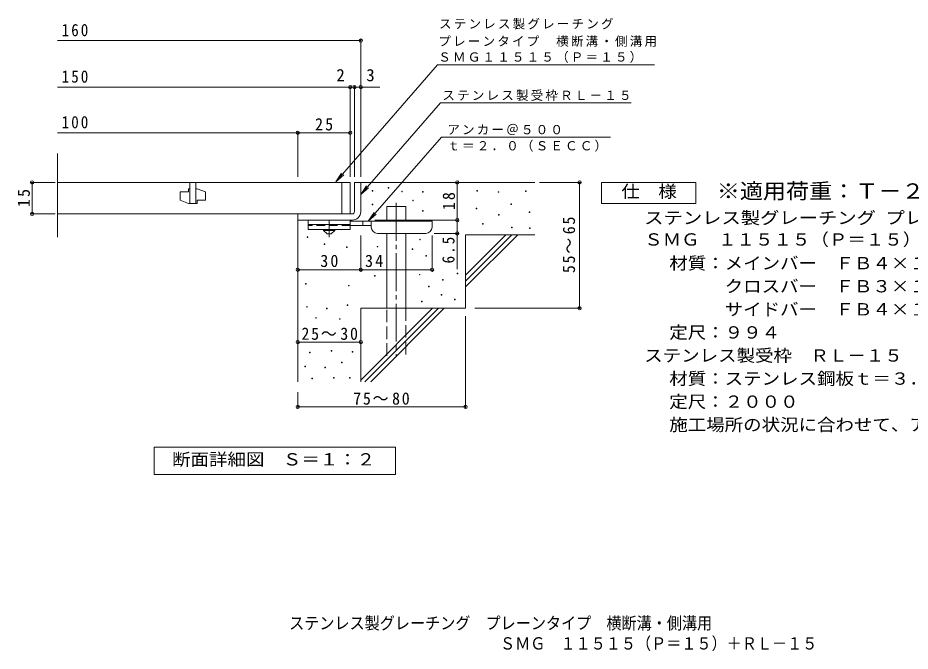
# Model space of a CAD drawing. Units: millimetres on the paper, enlarged 10 times, with parts at other scales. Extents: x -1502 to 1694, y -1370 to 1203.
# Drawn here: x -1502 to 625, y -1370 to 139 of the extents above; entities that cross this region are included whole.
import ezdxf
from ezdxf.enums import TextEntityAlignment as Align

# ---------------------------------------------------------------- set-up
doc = ezdxf.new("R2010")
doc.units = ezdxf.units.MM
doc.header["$LTSCALE"] = 10
doc.header["$PDMODE"] = 32
doc.header["$PDSIZE"] = 8
for name, pattern in [('CHAIN1', [8, 5, -1, 1, -1]), ('CHAIN2', [12, 9, -1, 1, -1]), ('DASHED2', [3, 2, -1]), ('DASHED3', [4, 3, -1])]:
    doc.linetypes.add(name, pattern=pattern)
for name, color, linetype, lineweight in [('D-0', 7, 'Continuous', 9), ('D-1', 2, 'Continuous', 9), ('D-2', 3, 'Continuous', 9), ('D-4', 7, 'Continuous', 9), ('D-5', 7, 'Continuous', 9), ('D-6', 6, 'Continuous', 9), ('D-9', 4, 'Continuous', 9)]:
    doc.layers.add(name, color=color, linetype=linetype, lineweight=lineweight)
doc.layers.add('F-5_F-5ﾚｲﾔ', color=2, linetype='Continuous')
doc.styles.add('ＭＳ ゴシック', font='')
doc.styles.get('ＭＳ ゴシック').set_extended_font_data('MS Gothic')

msp = doc.modelspace()

# ---------------------------------------------------------------- linework, layer by layer
at = {"layer": 'D-0'}
for points in [[(-657.42, -274.06), (-657.42, -272.56), (-655.92, -272.56), (-655.92, -274.06)], [(-619.03, -266.82), (-619.03, -265.32), (-617.53, -265.32), (-617.53, -266.82)], [(-586.9, -275.41), (-586.9, -273.91), (-585.4, -273.91), (-585.4, -275.41)], [(-536.96, -276.09), (-536.96, -274.59), (-535.46, -274.59), (-535.46, -276.09)], [(-407.7, -274.06), (-407.7, -272.56), (-406.2, -272.56), (-406.2, -274.06)], [(-356.94, -276.76), (-356.94, -275.26), (-355.44, -275.26), (-355.44, -276.76)], [(-291.98, -274.73), (-291.98, -273.23), (-290.48, -273.23), (-290.48, -274.73)], [(-560.64, -297.07), (-560.64, -295.57), (-559.14, -295.57), (-559.14, -297.07)], [(-657.26, -306.72), (-657.26, -305.22), (-655.76, -305.22), (-655.76, -306.72)], [(-409.05, -316.02), (-409.05, -314.51), (-407.55, -314.51), (-407.55, -316.02)], [(-326.75, -305.48), (-326.75, -303.98), (-325.25, -303.98), (-325.25, -305.48)], [(-537.02, -322.01), (-537.02, -320.51), (-535.52, -320.51), (-535.52, -322.01)], [(-356.27, -330.9), (-356.27, -329.4), (-354.77, -329.4), (-354.77, -330.9)], [(-283.2, -324.66), (-283.2, -323.16), (-281.7, -323.16), (-281.7, -324.66)], [(-394.1, -352.32), (-394.1, -350.82), (-392.6, -350.82), (-392.6, -352.32)], [(-325.46, -361.66), (-325.46, -360.16), (-323.96, -360.16), (-323.96, -361.66)], [(-282.55, -363.15), (-282.55, -361.65), (-281.04, -361.65), (-281.04, -363.15)], [(-811.76, -384.66), (-811.76, -383.16), (-810.26, -383.16), (-810.26, -384.66)], [(-771.41, -401.03), (-771.41, -399.53), (-769.91, -399.53), (-769.91, -401.03)], [(-544.02, -389.65), (-544.02, -388.15), (-542.52, -388.15), (-542.52, -389.65)], [(-718.11, -408.26), (-718.11, -406.76), (-716.61, -406.76), (-716.61, -408.26)], [(-645.52, -407.09), (-645.52, -405.59), (-644.02, -405.59), (-644.02, -407.09)], [(-562.05, -413.22), (-562.05, -411.72), (-560.55, -411.72), (-560.55, -413.22)], [(-529.34, -429), (-529.34, -427.5), (-527.84, -427.5), (-527.84, -429)], [(-651.76, -476.87), (-651.76, -475.37), (-650.26, -475.37), (-650.26, -476.87)], [(-544.81, -473.74), (-544.81, -472.24), (-543.31, -472.24), (-543.31, -473.74)], [(-489.68, -486.12), (-489.68, -484.62), (-488.18, -484.62), (-488.18, -486.12)], [(-454.43, -471.16), (-454.43, -469.66), (-452.93, -469.66), (-452.93, -471.16)], [(-815.7, -495.82), (-815.7, -494.32), (-814.2, -494.32), (-814.2, -495.82)], [(-713.42, -499.97), (-713.42, -498.47), (-711.92, -498.47), (-711.92, -499.97)], [(-522.85, -501.82), (-522.85, -500.32), (-521.35, -500.32), (-521.35, -501.82)], [(-493.06, -521.99), (-493.06, -520.49), (-491.56, -520.49), (-491.56, -521.99)], [(-461.2, -532.74), (-461.2, -531.24), (-459.7, -531.24), (-459.7, -532.74)], [(-813.28, -550.25), (-813.28, -548.75), (-811.78, -548.75), (-811.78, -550.25)], [(-765.76, -554.14), (-765.76, -552.64), (-764.26, -552.64), (-764.26, -554.14)], [(-716.97, -546.7), (-716.97, -545.2), (-715.47, -545.2), (-715.47, -546.7)], [(-539.85, -538.03), (-539.85, -536.53), (-538.35, -536.53), (-538.35, -538.03)], [(-791.85, -576.83), (-791.85, -575.33), (-790.35, -575.33), (-790.35, -576.83)], [(-734.83, -579.4), (-734.83, -577.9), (-733.33, -577.9), (-733.33, -579.4)], [(-806.81, -659.23), (-806.81, -657.73), (-805.31, -657.73), (-805.31, -659.23)], [(-755.04, -655.42), (-755.04, -653.92), (-753.54, -653.92), (-753.54, -655.42)], [(-705.17, -657.32), (-705.17, -655.82), (-703.67, -655.82), (-703.67, -657.32)], [(-817.47, -692.72), (-817.47, -691.22), (-815.97, -691.22), (-815.97, -692.72)], [(-770.26, -695.01), (-770.26, -693.51), (-768.77, -693.51), (-768.77, -695.01)], [(-729.91, -683.21), (-729.91, -681.71), (-728.41, -681.71), (-728.41, -683.21)], [(-801.1, -721.27), (-801.1, -719.77), (-799.6, -719.77), (-799.6, -721.27)], [(-749.33, -719.75), (-749.33, -718.25), (-747.83, -718.25), (-747.83, -719.75)], [(-711.26, -719.75), (-711.26, -718.25), (-709.76, -718.25), (-709.76, -719.75)]]:
    msp.add_lwpolyline(points, close=True, dxfattribs=at)
at = {"layer": 'D-1'}
for p, q in [((-699.55, -323.11), (-699.54, -253.11)), ((-699.54, -253.11), (-684.54, -253.11)), ((-684.54, -253.11), (-684.55, -323.11)), ((-834.55, -328.11), (-704.54, -328.11)), ((-834.54, -343.11), (-834.54, -328.11)), ((-704.54, -343.11), (-834.55, -343.11))]:
    msp.add_line(p, q, dxfattribs=at)
for centre, radius, start, end in [((-704.55, -323.11), 5, 270.02448, 0.01074), ((-704.54, -323.11), 20, 270, 0.00024), ((-704.54, -323.11), 5, 270, 0.0002)]:
    msp.add_arc(centre, radius, start, end, dxfattribs=at)
at = {"layer": 'D-2'}
for p, q in [((-1407.21, -383.35), (-1407.21, -184.41)), ((-709.54, -253.11), (-1407.21, -253.11)), ((-1092.04, -253.11), (-1092.04, -303.11)), ((-1077.05, -253.11), (-1077.05, -303.11)), ((-729.54, -328.11), (-729.54, -253.11)), ((-709.54, -253.11), (-709.54, -328.11)), ((-1114.54, -275.61), (-1114.54, -295.61)), ((-1094.54, -275.61), (-1114.54, -275.61)), ((-1094.54, -275.61), (-1094.54, -268.11)), ((-1094.54, -268.11), (-1092.04, -268.11)), ((-1077.05, -268.11), (-1074.54, -268.11)), ((-1054.54, -275.61), (-1074.54, -268.11)), ((-1054.54, -295.61), (-1054.54, -275.61)), ((-1114.54, -295.61), (-1094.54, -303.11)), ((-1074.54, -295.61), (-1054.54, -295.61)), ((-1074.54, -295.61), (-1074.54, -303.11)), ((-1074.54, -303.11), (-1094.54, -303.11)), ((-1407.21, -328.11), (-709.54, -328.11))]:
    msp.add_line(p, q, dxfattribs=at)
at = {"layer": 'D-4'}
for p, q in [((-684.55, -240.15), (-684.55, 87.76)), ((-1407.21, 84.76), (-684.55, 84.76)), ((-1407.21, -25.94), (-638.86, -25.94)), ((-709.54, -240.15), (-709.54, -22.94)), ((-699.54, -240.15), (-699.54, -22.94)), ((-834.54, -240.15), (-834.54, -131.69)), ((-1412.56, -253.11), (-1470.61, -253.11)), ((-1467.61, -328.11), (-1467.61, -253.11)), ((-454.59, -253.11), (-454.59, -343.11)), ((-258.51, -253.11), (-159.86, -253.11)), ((-162.86, -553.11), (-162.86, -253.11)), ((-1412.56, -328.11), (-1470.61, -328.11)), ((-650.54, -343.11), (-451.59, -343.11)), ((-454.59, -343.11), (-454.59, -459.86)), ((-684.54, -464.21), (-684.54, -379.61)), ((-514.54, -464.21), (-514.54, -379.61)), ((-451.59, -374.61), (-509.54, -374.61)), ((-434.54, -572.25), (-434.54, -791.19)), ((-412.31, -553.11), (-159.86, -553.11)), ((-834.54, -633.73), (-684.54, -633.73)), ((-834.54, -753.11), (-834.54, -791.19)), ((-834.54, -788.19), (-434.54, -788.19))]:
    msp.add_line(p, q, dxfattribs=at)
for points in [[(-1407.21, -134.69), (-834.54, -134.69), (-709.54, -134.69)], [(-834.54, -461.21), (-684.54, -461.21), (-514.54, -461.21)]]:
    msp.add_lwpolyline(points, dxfattribs=at)
for p in [(-684.55, 84.76), (-709.54, -25.94), (-699.54, -25.94), (-684.55, -25.94), (-834.54, -134.69), (-709.54, -134.69), (-1467.61, -253.11), (-454.59, -253.11), (-162.86, -253.11), (-1467.61, -328.11), (-454.59, -343.11), (-454.59, -374.61), (-834.54, -461.21), (-684.54, -461.21), (-514.54, -461.21), (-162.86, -553.11), (-834.54, -633.73), (-684.54, -633.73), (-834.54, -788.19), (-434.54, -788.19)]:
    msp.add_point(p, dxfattribs=at)
at = {"layer": 'D-5'}
for p, q in [((-501.28, 26.64), (-743.78, -251.98)), ((-501.28, 26.64), (15.56, 26.64)), ((-494.46, -63.87), (-684.54, -282.27)), ((-494.46, -63.87), (-39.86, -63.87)), ((-491.88, -145.06), (-666.43, -345.61)), ((-491.88, -145.06), (-89.11, -145.06)), ((-743.78, -251.98), (-729.97, -231.14)), ((-743.78, -251.98), (-725.05, -235.42)), ((-684.54, -282.27), (-670.73, -261.43)), ((-684.54, -282.27), (-665.81, -265.72)), ((-666.43, -345.61), (-652.61, -324.77)), ((-666.43, -345.61), (-647.69, -329.05))]:
    msp.add_line(p, q, dxfattribs=at)
for points in [[(-110.98, -303.11), (-110.98, -253.11), (114.02, -253.11), (114.02, -303.11)], [(-1176.54, -949.05), (-1176.54, -884.05), (-601.54, -884.05), (-601.54, -949.05)]]:
    msp.add_lwpolyline(points, close=True, dxfattribs=at)
at = {"layer": 'D-6'}
for p, q in [((-684.54, -253.11), (-269.54, -253.11)), ((-622.25, -310.61), (-577.25, -310.61)), ((-622.25, -345.61), (-622.25, -310.61)), ((-577.25, -345.61), (-577.25, -310.61)), ((-834.54, -343.11), (-834.54, -728.11)), ((-622.25, -553.11), (-622.25, -374.61)), ((-577.25, -553.11), (-577.25, -374.61)), ((-434.54, -378.11), (-269.54, -378.11)), ((-434.54, -378.11), (-434.54, -553.11)), ((-434.54, -474.12), (-338.53, -378.11)), ((-434.54, -488.26), (-324.39, -378.11)), ((-434.54, -502.4), (-310.25, -378.11)), ((-684.54, -553.11), (-684.54, -728.11)), ((-684.54, -553.11), (-434.54, -553.11)), ((-684.54, -724.12), (-513.54, -553.11)), ((-674.39, -728.11), (-499.39, -553.11)), ((-660.25, -728.11), (-485.25, -553.11))]:
    msp.add_line(p, q, dxfattribs=at)
at = {"layer": 'D-6', "linetype": 'CHAIN2'}
msp.add_line((-599.75, -302.14), (-599.75, -666.44), dxfattribs=at)
at = {"layer": 'D-6', "linetype": 'DASHED3'}
for p, q in [((-622.25, -666.44), (-622.25, -553.11)), ((-577.25, -553.11), (-577.25, -666.44))]:
    msp.add_line(p, q, dxfattribs=at)
at = {"layer": 'D-9', "color": 3}
for p, q in [((-809.54, -343.11), (-809.54, -365.61)), ((-709.54, -343.11), (-809.54, -343.11)), ((-709.54, -353.11), (-809.54, -353.11)), ((-709.54, -343.11), (-709.54, -365.61)), ((-709.54, -365.61), (-809.54, -365.61))]:
    msp.add_line(p, q, dxfattribs=at)
at = {"layer": 'D-9', "color": 3, "linetype": 'DASHED2'}
msp.add_line((-709.54, -355.61), (-809.54, -355.61), dxfattribs=at)
at = {"layer": 'D-9', "linetype": 'CHAIN1'}
msp.add_line((-759.54, -383.35), (-759.54, -343.11), dxfattribs=at)
at = {"layer": 'D-9'}
for p, q in [((-514.54, -345.61), (-709.54, -345.61)), ((-659.52, -355.61), (-709.54, -355.61)), ((-679.54, -355.61), (-679.54, -345.61)), ((-659.54, -359.61), (-659.54, -345.61)), ((-514.54, -359.61), (-514.54, -345.61)), ((-644.54, -374.61), (-529.54, -374.61))]:
    msp.add_line(p, q, dxfattribs=at)
at = {"layer": 'D-9', "color": 2}
for p, q in [((-773.29, -368.11), (-773.29, -365.61)), ((-773.29, -368.11), (-764.54, -375.61)), ((-773.29, -368.11), (-745.79, -368.11)), ((-764.54, -375.61), (-754.55, -375.61)), ((-754.55, -375.61), (-745.79, -368.11)), ((-745.79, -368.11), (-745.79, -365.61))]:
    msp.add_line(p, q, dxfattribs=at)
at = {"layer": 'D-9'}
for centre, start, end in [((-644.54, -359.61), 180, 270), ((-529.54, -359.61), 270, 0)]:
    msp.add_arc(centre, 15, start, end, dxfattribs=at)

# ---------------------------------------------------------------- texts
at = {"layer": 'D-4', "color": 2, "style": 'ＭＳ ゴシック'}
for s, p in [('2', (-742.49, -20.94)), ('3', (-671.24, -20.94))]:
    msp.add_text(s, height=29.33, dxfattribs=at).set_placement(p, align=Align.BOTTOM_LEFT)
at = {"layer": 'D-4', "color": 2, "char_height": 29.33, "attachment_point": 7, "style": 'ＭＳ ゴシック'}
for s, insert in [('\\T1.27;\\W0.95;25', (-793.29, -129.69)), ('\\T1.27;\\W0.95;30', (-780.79, -455.21)), ('\\T1.27;\\W0.95;34', (-674.18, -455.21)), ('\\T1.22;\\W0.95;25～30', (-825.79, -628.73)), ('\\T1.22;\\W0.95;75～80', (-702.41, -783.19))]:
    msp.add_mtext(s, dxfattribs=dict(at, insert=insert))
at = {"layer": 'D-4', "color": 2, "char_height": 29.33, "attachment_point": 7, "rotation": 90, "style": 'ＭＳ ゴシック'}
for s, insert in [('\\T1.27;\\W0.95;15', (-1472.61, -311.86)), ('\\T1.27;\\W0.95;18', (-459.59, -319.36)), ('\\T1.22;\\W0.95;55～65', (-173.39, -469.36)), ('\\T1.27;\\W0.9;6.5', (-460.59, -446.3))]:
    msp.add_mtext(s, dxfattribs=dict(at, insert=insert))
at = {"layer": 'D-5', "color": 3, "style": 'ＭＳ ゴシック', "width": 1.1}
msp.add_text('※適用荷重：Ｔ－２', height=36.66, dxfattribs=at).set_placement((164.02, -303.11), align=Align.BOTTOM_LEFT)
at = {"layer": 'D-5', "color": 2, "style": 'ＭＳ ゴシック'}
for s, width, p in [('仕\u3000様', 1.1, (-63.48, -298.11)), ('ステンレス製グレーチング プレーンタイプ 横断溝・側溝用', 1.15, (-8.89, -361.03)), ('ＳＭＧ\u3000１１５１５（Ｐ＝１５）', 1.1, (-8.89, -412.61)), ('材質：メインバー\u3000ＦＢ４×１５（ＳＵＳ３０４）', 1.1, (50.82, -469.07)), ('\u3000\u3000\u3000クロスバー\u3000ＦＢ３×１０（ＳＵＳ３０４）', 1.1, (50.82, -524.07)), ('\u3000\u3000\u3000サイドバー\u3000ＦＢ４×１５（ＳＵＳ３０４）', 1.1, (50.82, -579.07)), ('定尺：９９４', 1.1, (50.82, -634.07)), ('ステンレス製受枠\u3000ＲＬ－１５', 1.1, (-8.89, -689.07)), ('材質：ステンレス鋼板ｔ＝３．０（ＳＵＳ３０４）', 1.1, (50.82, -744.07)), ('定尺：２０００', 1.1, (50.82, -799.07)), ('施工場所の状況に合わせて、アンカーをプライヤー等で折り曲げてご使用ください。', 1.1, (50.82, -854.07)), ('断面詳細図\u3000Ｓ＝１：２', 1.1, (-1134.04, -936.55))]:
    msp.add_text(s, height=29.33, dxfattribs=dict(at, width=width)).set_placement(p, align=Align.BOTTOM_LEFT)
at = {"layer": 'D-5', "char_height": 21.99, "attachment_point": 7, "style": 'ＭＳ ゴシック'}
for s, insert in [('\\T1.17;ステンレス製グレーチング', (-497.97, 111.31)), ('\\T1.17;プレーンタイプ\u3000横断溝・側溝用', (-499.52, 69.65)), ('\\T1.17;ＳＭＧ１１５１５（Ｐ＝１５）', (-499.74, 31.8)), ('\\T1.17;ステンレス製受枠ＲＬ－１５', (-490.07, -59.11)), ('\\T1.17;アンカー＠５００', (-478.23, -140.4)), ('\\T1.17;ｔ＝２．０（ＳＥＣＣ）', (-478.23, -179.72))]:
    msp.add_mtext(s, dxfattribs=dict(at, insert=insert))
at = {"layer": 'D-5', "color": 2, "char_height": 29.33, "attachment_point": 7, "style": 'ＭＳ ゴシック'}
for s, insert in [('\\T1.27;\\W0.9;160', (-1397.21, 94.76)), ('\\T1.27;\\W0.9;150', (-1397.21, -15.94)), ('\\T1.27;\\W0.9;100', (-1397.21, -124.69))]:
    msp.add_mtext(s, dxfattribs=dict(at, insert=insert))
at = {"layer": 'F-5_F-5ﾚｲﾔ', "style": 'ＭＳ ゴシック', "width": 0.9}
for s, p in [('ステンレス製グレーチング\u3000プレーンタイプ\u3000横断溝・側溝用', (-855.12, -1326.82)), ('ＳＭＧ\u3000１１５１５（Ｐ＝１５）＋ＲＬ－１５', (-352.44, -1375.12))]:
    msp.add_text(s, height=29.33, dxfattribs=at).set_placement(p, align=Align.BOTTOM_LEFT)

doc.saveas('drawing.dxf')
